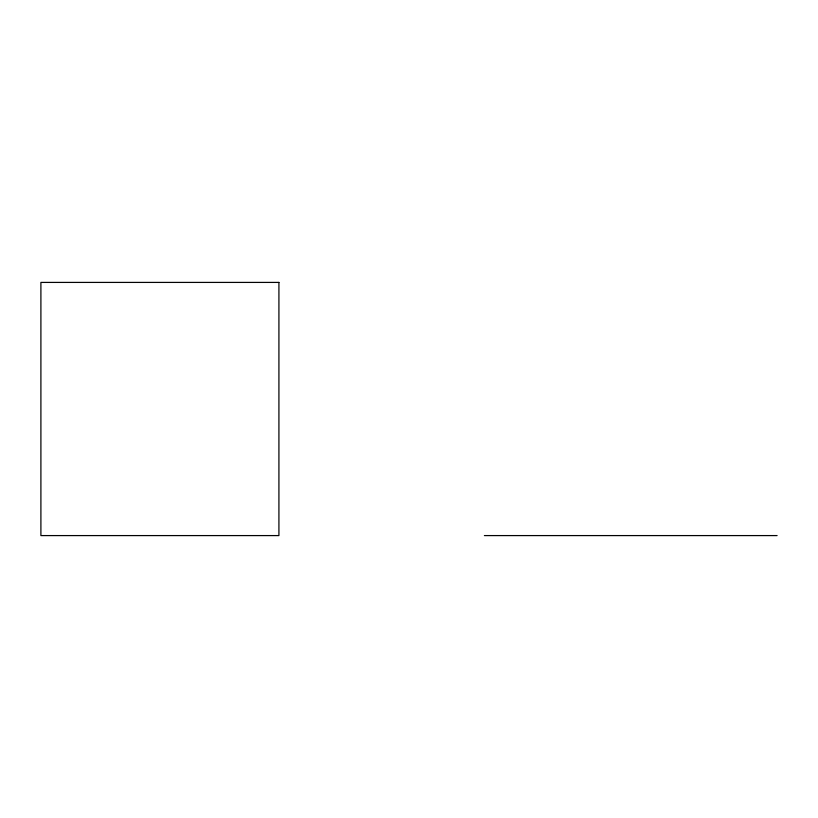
<?xml version="1.0" encoding="UTF-8"?>
<svg xmlns="http://www.w3.org/2000/svg" width="818" height="818" viewBox="0 0 818 818"><rect width="100%" height="100%" fill="white"/><g stroke="black" fill="none" stroke-linecap="round" stroke-linejoin="round"><path stroke-width="1.23" d="M484.389 535.585L777.1 535.585M278.918 282.414L40.9 282.414L40.9 535.585L278.918 535.585L278.918 282.414"/></g></svg>
